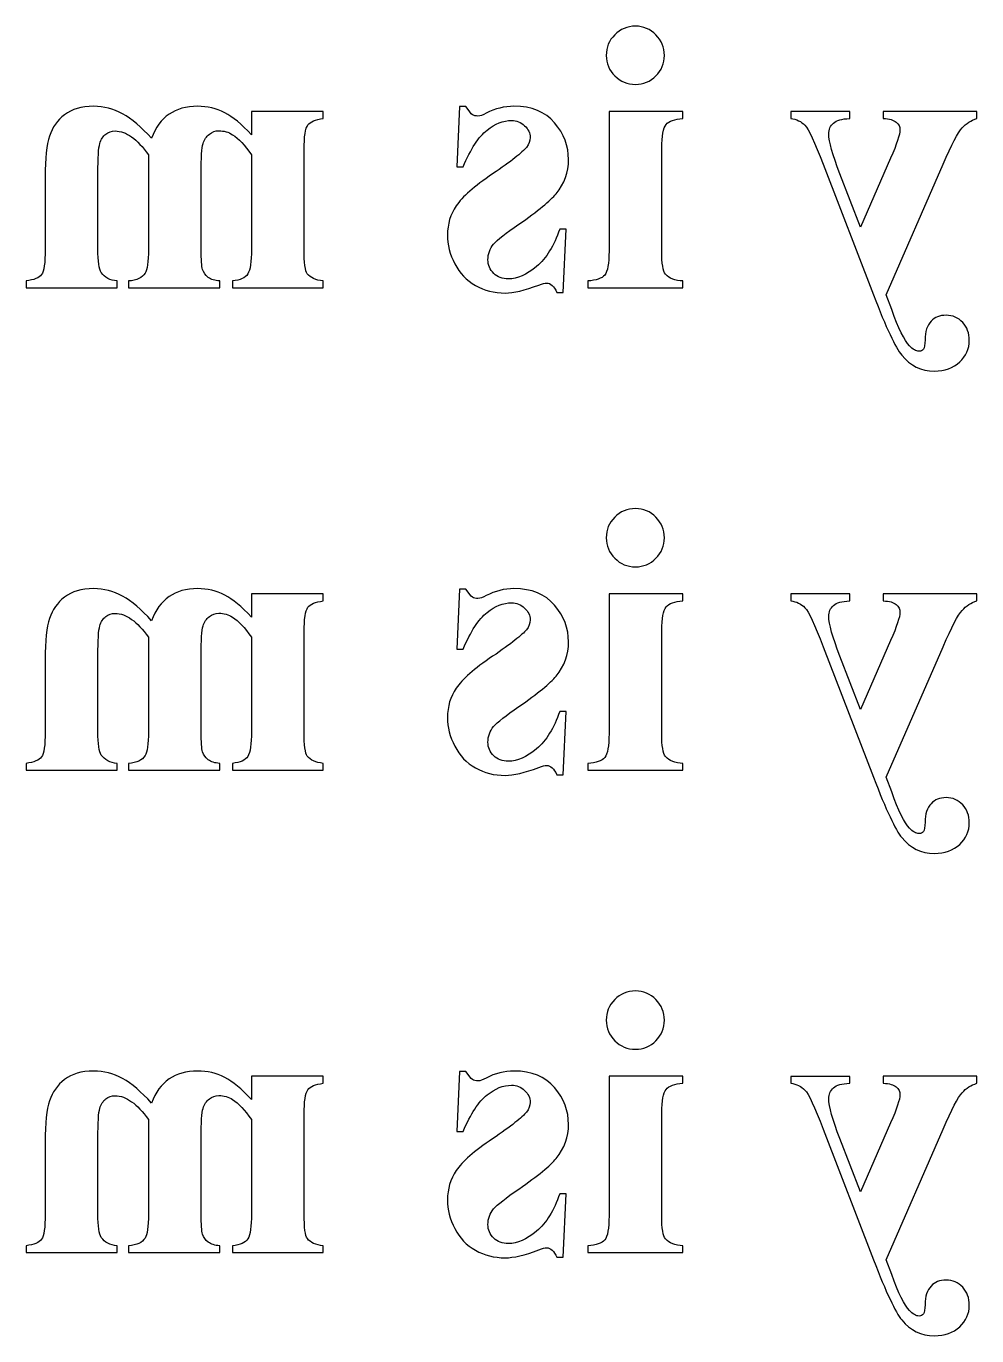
# Model space of a CAD drawing. Extents: x -0.4 to 83.8, y -41.6 to -6.3.
# Drawn here: x 41.58 to 62.45, y -35 to -6.26 of the extents above; entities that cross this region are included whole.
import ezdxf

# ---------------------------------------------------------------- set-up
doc = ezdxf.new("R2010")
doc.units = 0
doc.layers.add('Layer_1', color=7, linetype='CONTINUOUS')

msp = doc.modelspace()

# ---------------------------------------------------------------- linework, layer by layer
at = {"layer": 'Layer_1', "color": 4}
for p, q in [((54.950744, -6.264076), (54.950744, -6.264076)), ((51.089484, -8.029346), (51.027484, -9.348126)), ((51.229984, -8.029346), (51.089484, -8.029346)), ((48.096164, -8.136756), (46.521294, -8.136826)), ((46.521294, -8.136826), (46.521294, -8.645326)), ((48.096164, -8.289726), (48.096164, -8.136756)), ((54.371974, -8.136826), (54.371974, -11.200206)), ((55.992531, -8.136826), (54.371974, -8.136826)), ((55.992531, -8.289796), (55.992531, -8.136826)), ((59.655368, -8.136796), (58.36139, -8.136796)), ((58.36139, -8.136796), (58.36139, -8.289766)), ((59.655368, -8.289766), (59.655368, -8.136796)), ((62.445897, -8.136826), (60.391242, -8.136826)), ((60.391242, -8.136826), (60.391242, -8.289796)), ((62.445897, -8.289796), (62.445897, -8.136826)), ((44.259854, -9.083526), (44.259854, -11.158846)), ((46.521124, -9.083476), (46.521124, -11.158796)), ((47.678604, -11.158796), (47.678604, -8.975986)), ((55.529515, -11.200206), (55.529515, -8.942986)), ((60.552471, -9.157916), (59.891012, -10.671006)), ((51.027484, -9.348126), (51.168044, -9.348126)), ((59.072458, -9.294356), (60.176266, -12.159296)), ((60.457388, -12.159326), (61.70589, -9.294386)), ((41.994424, -9.575506), (41.994424, -11.158866)), ((43.151944, -11.158866), (43.151944, -9.496956)), ((45.417354, -11.158796), (45.417354, -9.496886)), ((59.891012, -10.671006), (59.440394, -9.501046)), ((53.429334, -10.716486), (53.288774, -10.716486)), ((53.363234, -12.105546), (53.429334, -10.716486)), ((41.576834, -11.853396), (41.576834, -12.002226)), ((41.576834, -12.002226), (43.573604, -12.002226)), ((43.573604, -12.002226), (43.573604, -11.853396)), ((43.825744, -11.853376), (43.825744, -12.002206)), ((43.825744, -12.002206), (45.826654, -12.002206)), ((45.826654, -12.002206), (45.826654, -11.853376)), ((46.103524, -11.853326), (46.103524, -12.002156)), ((46.103524, -12.002156), (48.096164, -12.002156)), ((48.096164, -12.002156), (48.096164, -11.853326)), ((53.904804, -11.853396), (53.904804, -12.002226)), ((53.904804, -12.002226), (55.992534, -12.002226)), ((55.992534, -12.002226), (55.992534, -11.853396)), ((53.226814, -12.105546), (53.363234, -12.105546)), ((60.577276, -12.481776), (60.457388, -12.159326)), ((54.950744, -16.847406), (54.950744, -16.847406)), ((51.089484, -18.612676), (51.027484, -19.931456)), ((51.229984, -18.612676), (51.089484, -18.612676)), ((46.521294, -18.720166), (46.521294, -19.228656)), ((48.096164, -18.720196), (46.521294, -18.720166)), ((48.096164, -18.873156), (48.096164, -18.720196)), ((54.371974, -18.720166), (54.371974, -21.783546)), ((55.992531, -18.720166), (54.371974, -18.720166)), ((55.992531, -18.873126), (55.992531, -18.720166)), ((59.655368, -18.720236), (58.36139, -18.720236)), ((58.36139, -18.720236), (58.36139, -18.873196)), ((59.655368, -18.873196), (59.655368, -18.720236)), ((62.445897, -18.720166), (60.391242, -18.720166)), ((60.391242, -18.720166), (60.391242, -18.873126)), ((62.445897, -18.873126), (62.445897, -18.720166)), ((55.529515, -21.783546), (55.529515, -19.526316)), ((44.259854, -19.666856), (44.259854, -21.742176)), ((46.521124, -19.666906), (46.521124, -21.742226)), ((47.678604, -21.742226), (47.678604, -19.559416)), ((60.552471, -19.741336), (59.891012, -21.254426)), ((43.151944, -21.742196), (43.151944, -20.080286)), ((45.417354, -21.742226), (45.417354, -20.080316)), ((51.027484, -19.931456), (51.168044, -19.931456)), ((59.072458, -19.877786), (60.176266, -22.742726)), ((59.891012, -21.254426), (59.440394, -20.084466)), ((60.457388, -22.742656), (61.70589, -19.877716)), ((41.994424, -20.158836), (41.994424, -21.742196)), ((53.429334, -21.299826), (53.288774, -21.299826)), ((53.363234, -22.688896), (53.429334, -21.299826)), ((41.576834, -22.436736), (41.576834, -22.585556)), ((41.576834, -22.585556), (43.573604, -22.585556)), ((43.573604, -22.585556), (43.573604, -22.436736)), ((43.825744, -22.436716), (43.825744, -22.585536)), ((43.825744, -22.585536), (45.826654, -22.585536)), ((45.826654, -22.585536), (45.826654, -22.436716)), ((46.103524, -22.436766), (46.103524, -22.585586)), ((46.103524, -22.585586), (48.096164, -22.585586)), ((48.096164, -22.585586), (48.096164, -22.436766)), ((53.226814, -22.688896), (53.363234, -22.688896)), ((53.904804, -22.436736), (53.904804, -22.585556)), ((53.904804, -22.585556), (55.992534, -22.585556)), ((55.992534, -22.585556), (55.992534, -22.436736)), ((60.577276, -23.065206), (60.457388, -22.742656)), ((54.950744, -27.430746), (54.950744, -27.430746)), ((46.521294, -29.303496), (46.521294, -29.811996)), ((48.096264, -29.303496), (46.521294, -29.303496)), ((48.096264, -29.456456), (48.096264, -29.303496)), ((51.089484, -29.196006), (51.027484, -30.514786)), ((51.229984, -29.196016), (51.089484, -29.196006)), ((54.371974, -29.303496), (54.371974, -32.366876)), ((55.992541, -29.303496), (54.371974, -29.303496)), ((55.992541, -29.456456), (55.992541, -29.303496)), ((59.655368, -29.303566), (58.36139, -29.303566)), ((58.36139, -29.303566), (58.36139, -29.456526)), ((59.655368, -29.456526), (59.655368, -29.303566)), ((62.445897, -29.303496), (60.391242, -29.303496)), ((60.391242, -29.303496), (60.391242, -29.456456)), ((62.445897, -29.456456), (62.445897, -29.303496)), ((47.678704, -32.325536), (47.678704, -30.142716)), ((55.529525, -32.366876), (55.529525, -30.109646)), ((44.259854, -30.250186), (44.259854, -32.325516)), ((46.521224, -30.250146), (46.521224, -32.325476)), ((60.552471, -30.324676), (59.891012, -31.837756)), ((41.994424, -30.742166), (41.994424, -32.325536)), ((43.151944, -32.325536), (43.151944, -30.663616)), ((45.417454, -32.325486), (45.417454, -30.663566)), ((51.027484, -30.514786), (51.168044, -30.514786)), ((59.072458, -30.461116), (60.176266, -33.326056)), ((59.891012, -31.837756), (59.440394, -30.667806)), ((60.457388, -33.325986), (61.70589, -30.461046)), ((53.429334, -31.883166), (53.288774, -31.883166)), ((53.363234, -33.272226), (53.429334, -31.883166)), ((41.576834, -33.020066), (41.576834, -33.168896)), ((43.573604, -33.168896), (43.573604, -33.020066)), ((43.825744, -33.020046), (43.825744, -33.168876)), ((45.826754, -33.168876), (45.826754, -33.020066)), ((46.103624, -33.020006), (46.103624, -33.168836)), ((48.096264, -33.168836), (48.096264, -33.020066)), ((53.904804, -33.020066), (53.904804, -33.168896)), ((55.992544, -33.168896), (55.992544, -33.020066)), ((41.576834, -33.168896), (43.573604, -33.168896)), ((43.825744, -33.168876), (45.826754, -33.168876)), ((46.103624, -33.168836), (48.096264, -33.168836)), ((53.226814, -33.272226), (53.363234, -33.272226)), ((53.904804, -33.168896), (55.992544, -33.168896)), ((60.577276, -33.648546), (60.457388, -33.325986))]:
    msp.add_line(p, q, dxfattribs=at)
for points in [[(54.950744, -6.264076), (54.771604, -6.264076), (54.620021, -6.327466), (54.495994, -6.454246)], [(55.401364, -6.454246), (55.277344, -6.327466), (55.127137, -6.264076), (54.950744, -6.264076)], [(54.495994, -6.454246), (54.371974, -6.578266), (54.309964, -6.728473), (54.309964, -6.904866)], [(55.5874, -6.904866), (55.5874, -6.728473), (55.525388, -6.578266), (55.401364, -6.454246)], [(54.309964, -6.904866), (54.309964, -7.081253), (54.373351, -7.231459), (54.500124, -7.355486)], [(55.401364, -7.355486), (55.525388, -7.231459), (55.5874, -7.081253), (55.5874, -6.904866)], [(54.500124, -7.355486), (54.624151, -7.479506), (54.774357, -7.541516), (54.950744, -7.541516)], [(54.950744, -7.541516), (55.127137, -7.541516), (55.277344, -7.479506), (55.401364, -7.355486)], [(43.056904, -8.021076), (42.789564, -8.021076), (42.577344, -8.083086), (42.420244, -8.207106)], [(43.693554, -8.186436), (43.489607, -8.076196), (43.277391, -8.021076), (43.056904, -8.021076)], [(45.338934, -8.021076), (45.090887, -8.021076), (44.882804, -8.078953), (44.714684, -8.194706)], [(45.934244, -8.161636), (45.752344, -8.067929), (45.553907, -8.021076), (45.338934, -8.021076)], [(51.374674, -8.207106), (51.344341, -8.185039), (51.296111, -8.125786), (51.229984, -8.029346)], [(52.284184, -8.021046), (52.074724, -8.021046), (51.872151, -8.072033), (51.676464, -8.174006)], [(53.177154, -8.384846), (52.970447, -8.142313), (52.672791, -8.021046), (52.284184, -8.021046)], [(42.420244, -8.207106), (42.260397, -8.328373), (42.150157, -8.484093), (42.089524, -8.674266)], [(44.326074, -8.723876), (44.105587, -8.475829), (43.894747, -8.296683), (43.693554, -8.186436)], [(44.714684, -8.194706), (44.546564, -8.310459), (44.417027, -8.486849), (44.326074, -8.723876)], [(46.521294, -8.645326), (46.309074, -8.413813), (46.113391, -8.252583), (45.934244, -8.161636)], [(47.761304, -8.430286), (47.813637, -8.358626), (47.925257, -8.311773), (48.096164, -8.289726)], [(51.494564, -8.236006), (51.444964, -8.236006), (51.405001, -8.226373), (51.374674, -8.207106)], [(51.676464, -8.174006), (51.602051, -8.215339), (51.541417, -8.236006), (51.494564, -8.236006)], [(51.693074, -8.546106), (51.872221, -8.402793), (52.051367, -8.331136), (52.230514, -8.331136)], [(52.230514, -8.331136), (52.343507, -8.331136), (52.439967, -8.369719), (52.519894, -8.446886)], [(55.624595, -8.422086), (55.687982, -8.344913), (55.810627, -8.300816), (55.992531, -8.289796)], [(58.36139, -8.289766), (58.488169, -8.303566), (58.591522, -8.353173), (58.671449, -8.438586)], [(59.299834, -8.388966), (59.365981, -8.328366), (59.484492, -8.295299), (59.655368, -8.289766)], [(60.391242, -8.289796), (60.52629, -8.295129), (60.621375, -8.321296), (60.676496, -8.368296)], [(62.123436, -8.496496), (62.211631, -8.397276), (62.319118, -8.328376), (62.445897, -8.289796)], [(43.325544, -8.632926), (43.383411, -8.586059), (43.452311, -8.562626), (43.532244, -8.562626)], [(43.532244, -8.562626), (43.650757, -8.562626), (43.770647, -8.606723), (43.891914, -8.694916)], [(45.599214, -8.632856), (45.662614, -8.583256), (45.731514, -8.558456), (45.805914, -8.558456)], [(45.805914, -8.558456), (45.916161, -8.558456), (46.016757, -8.587389), (46.107704, -8.645256)], [(47.678604, -8.975986), (47.678604, -8.683839), (47.706171, -8.501939), (47.761304, -8.430286)], [(51.168044, -9.348126), (51.336164, -8.956759), (51.511174, -8.689419), (51.693074, -8.546106)], [(52.519894, -8.446886), (52.599821, -8.521299), (52.639784, -8.608116), (52.639784, -8.707336)], [(53.483074, -9.190996), (53.483074, -8.893343), (53.381101, -8.624626), (53.177154, -8.384846)], [(55.529515, -8.942986), (55.529515, -8.670133), (55.561208, -8.496499), (55.624595, -8.422086)], [(58.671449, -8.438586), (58.751375, -8.521273), (58.885045, -8.806529), (59.072458, -9.294356)], [(59.196481, -8.632886), (59.196481, -8.530913), (59.230932, -8.449606), (59.299834, -8.388966)], [(60.759176, -8.537796), (60.759176, -8.642529), (60.690274, -8.849236), (60.552471, -9.157916)], [(60.676496, -8.368296), (60.731616, -8.415163), (60.759176, -8.471663), (60.759176, -8.537796)], [(61.70589, -9.294386), (61.893303, -8.861679), (62.032485, -8.595716), (62.123436, -8.496496)], [(42.089524, -8.674266), (42.026124, -8.861679), (41.994424, -9.162093), (41.994424, -9.575506)], [(43.151944, -9.496956), (43.151944, -9.152443), (43.165711, -8.933333), (43.193244, -8.839626)], [(43.193244, -8.839626), (43.220844, -8.745919), (43.264944, -8.677019), (43.325544, -8.632926)], [(43.891914, -8.694916), (44.013181, -8.780356), (44.135827, -8.909893), (44.259854, -9.083526)], [(45.417354, -9.496886), (45.417354, -9.146859), (45.431121, -8.927749), (45.458654, -8.839556)], [(45.458654, -8.839556), (45.486187, -8.751363), (45.533041, -8.682463), (45.599214, -8.632856)], [(46.107704, -8.645256), (46.237244, -8.730696), (46.375051, -8.876769), (46.521124, -9.083476)], [(52.639784, -8.707336), (52.639784, -8.781749), (52.612217, -8.853409), (52.557084, -8.922316)], [(59.440394, -9.501046), (59.277785, -9.084879), (59.196481, -8.795493), (59.196481, -8.632886)], [(52.557084, -8.922316), (52.468891, -9.035309), (52.222221, -9.229613), (51.817074, -9.505226)], [(53.210224, -9.939276), (53.392124, -9.713276), (53.483074, -9.463849), (53.483074, -9.190996)], [(51.817074, -9.505226), (51.411934, -9.778073), (51.145974, -10.010959), (51.019194, -10.203886)], [(52.391674, -10.608996), (52.813354, -10.316856), (53.086204, -10.093616), (53.210224, -9.939276)], [(51.019194, -10.203886), (50.889661, -10.394053), (50.824894, -10.607649), (50.824894, -10.844676)], [(51.837694, -11.047216), (51.920381, -10.950756), (52.105041, -10.804683), (52.391674, -10.608996)], [(50.824894, -10.844676), (50.824894, -11.059649), (50.878637, -11.270489), (50.986124, -11.477196)], [(53.288774, -10.716486), (53.164747, -11.080286), (52.995247, -11.353139), (52.780274, -11.535046)], [(41.994424, -11.158866), (41.994424, -11.456526), (41.968224, -11.641183), (41.915824, -11.712836)], [(43.226344, -11.671496), (43.176744, -11.597083), (43.151944, -11.426206), (43.151944, -11.158866)], [(44.259854, -11.158846), (44.259854, -11.437213), (44.236421, -11.612223), (44.189554, -11.683876)], [(45.450454, -11.601146), (45.428387, -11.532246), (45.417354, -11.384796), (45.417354, -11.158796)], [(46.521124, -11.158796), (46.521124, -11.431649), (46.494924, -11.612173), (46.442524, -11.700366)], [(47.748904, -11.696236), (47.702037, -11.635636), (47.678604, -11.456489), (47.678604, -11.158796)], [(51.713674, -11.390346), (51.713674, -11.258053), (51.755014, -11.143676), (51.837694, -11.047216)], [(54.371974, -11.200206), (54.371974, -11.473059), (54.340274, -11.648069), (54.276874, -11.725236)], [(55.612195, -11.704566), (55.557075, -11.641166), (55.529515, -11.473046), (55.529515, -11.200206)], [(50.986124, -11.477196), (51.093611, -11.683903), (51.245194, -11.842376), (51.440874, -11.952616)], [(51.841834, -11.688006), (51.756394, -11.605319), (51.713674, -11.506099), (51.713674, -11.390346)], [(41.915824, -11.712836), (41.860691, -11.784496), (41.747694, -11.831349), (41.576834, -11.853396)], [(43.573604, -11.853396), (43.416511, -11.839596), (43.300757, -11.778963), (43.226344, -11.671496)], [(44.189554, -11.683876), (44.126154, -11.785856), (44.004884, -11.842356), (43.825744, -11.853376)], [(45.574474, -11.774776), (45.511074, -11.725176), (45.469734, -11.667299), (45.450454, -11.601146)], [(45.826654, -11.853376), (45.719167, -11.848043), (45.635107, -11.821843), (45.574474, -11.774776)], [(46.442524, -11.700366), (46.387391, -11.785806), (46.274391, -11.836793), (46.103524, -11.853326)], [(48.096164, -11.853326), (47.933557, -11.836793), (47.817804, -11.784429), (47.748904, -11.696236)], [(52.164294, -11.807896), (52.032001, -11.807896), (51.924514, -11.767933), (51.841834, -11.688006)], [(52.780274, -11.535046), (52.562547, -11.716946), (52.357221, -11.807896), (52.164294, -11.807896)], [(54.276874, -11.725236), (54.213474, -11.799656), (54.089451, -11.842376), (53.904804, -11.853396)], [(55.992534, -11.853396), (55.821657, -11.848063), (55.694878, -11.798453), (55.612195, -11.704566)], [(51.440874, -11.952616), (51.636554, -12.062863), (51.852907, -12.117986), (52.089934, -12.117986)], [(52.089934, -12.117986), (52.274587, -12.117986), (52.521254, -12.060106), (52.829934, -11.944346)], [(52.829934, -11.944346), (52.912621, -11.914013), (52.969121, -11.898846), (52.999434, -11.898846)], [(52.999434, -11.898846), (53.090387, -11.898846), (53.166181, -11.967746), (53.226814, -12.105546)], [(60.176266, -12.159296), (60.45463, -12.875876), (60.661336, -13.316846), (60.796383, -13.482206)], [(60.965883, -13.275526), (60.85564, -13.159766), (60.726104, -12.895183), (60.577276, -12.481776)], [(61.772034, -12.605776), (61.634231, -12.605776), (61.523988, -12.649873), (61.441305, -12.738066)], [(62.135836, -12.762876), (62.036617, -12.658143), (61.91535, -12.605776), (61.772034, -12.605776)], [(61.441305, -12.738066), (61.355867, -12.826259), (61.31177, -12.962686), (61.309013, -13.147346)], [(62.28053, -13.159746), (62.28053, -12.999893), (62.232299, -12.867603), (62.135836, -12.762876)], [(61.309013, -13.147346), (61.30628, -13.252079), (61.293876, -13.319603), (61.271803, -13.349916)], [(62.069691, -13.631036), (62.21025, -13.501503), (62.28053, -13.344406), (62.28053, -13.159746)], [(60.796383, -13.482206), (60.986552, -13.713719), (61.224953, -13.829476), (61.511585, -13.829476)], [(61.176723, -13.395416), (61.110576, -13.395416), (61.040296, -13.355453), (60.965883, -13.275526)], [(61.271803, -13.349916), (61.249756, -13.380249), (61.218063, -13.395416), (61.176723, -13.395416)], [(61.511585, -13.829476), (61.74034, -13.829476), (61.926375, -13.763329), (62.069691, -13.631036)], [(54.950744, -16.847406), (54.771604, -16.847406), (54.620021, -16.910796), (54.495994, -17.037576)], [(55.401364, -17.037576), (55.277344, -16.910796), (55.127137, -16.847406), (54.950744, -16.847406)], [(54.495994, -17.037576), (54.371974, -17.161603), (54.309964, -17.311809), (54.309964, -17.488196)], [(55.5874, -17.488196), (55.5874, -17.311809), (55.525388, -17.161603), (55.401364, -17.037576)], [(54.309964, -17.488196), (54.309964, -17.664583), (54.373351, -17.814789), (54.500124, -17.938816)], [(55.401364, -17.938816), (55.525388, -17.814789), (55.5874, -17.664583), (55.5874, -17.488196)], [(54.500124, -17.938816), (54.624151, -18.062836), (54.774357, -18.124846), (54.950744, -18.124846)], [(54.950744, -18.124846), (55.127137, -18.124846), (55.277344, -18.062836), (55.401364, -17.938816)], [(43.056904, -18.604406), (42.789564, -18.604406), (42.577344, -18.666419), (42.420244, -18.790446)], [(43.693554, -18.769776), (43.489607, -18.659529), (43.277391, -18.604406), (43.056904, -18.604406)], [(45.338934, -18.604406), (45.090887, -18.604406), (44.882804, -18.662283), (44.714684, -18.778036)], [(45.934244, -18.744966), (45.752344, -18.651259), (45.553907, -18.604406), (45.338934, -18.604406)], [(51.374674, -18.790446), (51.344341, -18.768379), (51.296111, -18.709123), (51.229984, -18.612676)], [(52.284184, -18.604386), (52.074724, -18.604386), (51.872151, -18.655373), (51.676464, -18.757346)], [(53.177154, -18.968186), (52.970447, -18.725653), (52.672791, -18.604386), (52.284184, -18.604386)], [(42.420244, -18.790446), (42.260397, -18.911713), (42.150157, -19.067429), (42.089524, -19.257596)], [(44.326074, -19.307206), (44.105587, -19.059159), (43.894747, -18.880016), (43.693554, -18.769776)], [(44.714684, -18.778036), (44.546564, -18.893796), (44.417027, -19.070186), (44.326074, -19.307206)], [(46.521294, -19.228656), (46.309074, -18.997149), (46.113391, -18.835919), (45.934244, -18.744966)], [(47.761304, -19.013716), (47.813637, -18.942056), (47.925257, -18.895203), (48.096164, -18.873156)], [(51.494564, -18.819346), (51.444964, -18.819346), (51.405001, -18.809713), (51.374674, -18.790446)], [(51.676464, -18.757346), (51.602051, -18.798679), (51.541417, -18.819346), (51.494564, -18.819346)], [(51.693074, -19.129436), (51.872221, -18.986123), (52.051367, -18.914466), (52.230514, -18.914466)], [(52.230514, -18.914466), (52.343507, -18.914466), (52.439967, -18.953049), (52.519894, -19.030216)], [(55.624595, -19.005416), (55.687982, -18.928249), (55.810627, -18.884153), (55.992531, -18.873126)], [(58.36139, -18.873196), (58.488169, -18.886996), (58.591522, -18.936606), (58.671449, -19.022026)], [(59.299834, -18.972396), (59.365981, -18.911729), (59.484492, -18.878663), (59.655368, -18.873196)], [(60.391242, -18.873126), (60.52629, -18.878459), (60.621375, -18.904659), (60.676496, -18.951726)], [(60.676496, -18.951726), (60.731616, -18.998593), (60.759176, -19.055093), (60.759176, -19.121226)], [(62.123436, -19.079826), (62.211631, -18.980613), (62.319118, -18.911713), (62.445897, -18.873126)], [(43.193244, -19.422966), (43.220844, -19.329259), (43.264944, -19.260356), (43.325544, -19.216256)], [(43.325544, -19.216256), (43.383411, -19.169389), (43.452311, -19.145956), (43.532244, -19.145956)], [(43.532244, -19.145956), (43.650757, -19.145956), (43.770647, -19.190053), (43.891914, -19.278246)], [(45.458654, -19.422996), (45.486187, -19.334796), (45.533041, -19.265893), (45.599214, -19.216286)], [(45.599214, -19.216286), (45.662614, -19.166686), (45.731514, -19.141886), (45.805914, -19.141886)], [(45.805914, -19.141886), (45.916161, -19.141886), (46.016757, -19.170819), (46.107704, -19.228686)], [(46.107704, -19.228686), (46.237244, -19.314126), (46.375051, -19.460199), (46.521124, -19.666906)], [(47.678604, -19.559416), (47.678604, -19.267276), (47.706171, -19.085376), (47.761304, -19.013716)], [(51.168044, -19.931456), (51.336164, -19.540096), (51.511174, -19.272756), (51.693074, -19.129436)], [(52.519894, -19.030216), (52.599821, -19.104636), (52.639784, -19.191453), (52.639784, -19.290666)], [(53.483074, -19.774346), (53.483074, -19.476686), (53.381101, -19.207966), (53.177154, -18.968186)], [(55.529515, -19.526316), (55.529515, -19.253463), (55.561208, -19.079829), (55.624595, -19.005416)], [(58.671449, -19.022026), (58.751375, -19.104706), (58.885045, -19.389959), (59.072458, -19.877786)], [(59.196481, -19.216306), (59.196481, -19.114333), (59.230932, -19.033029), (59.299834, -18.972396)], [(59.440394, -20.084466), (59.277785, -19.668299), (59.196481, -19.378913), (59.196481, -19.216306)], [(60.759176, -19.121226), (60.759176, -19.225953), (60.690274, -19.432656), (60.552471, -19.741336)], [(61.70589, -19.877716), (61.893303, -19.445009), (62.032485, -19.179046), (62.123436, -19.079826)], [(42.089524, -19.257596), (42.026124, -19.445009), (41.994424, -19.745423), (41.994424, -20.158836)], [(43.151944, -20.080286), (43.151944, -19.735779), (43.165711, -19.516673), (43.193244, -19.422966)], [(43.891914, -19.278246), (44.013181, -19.363686), (44.135827, -19.493223), (44.259854, -19.666856)], [(45.417354, -20.080316), (45.417354, -19.730296), (45.431121, -19.511189), (45.458654, -19.422996)], [(52.557084, -19.505646), (52.468891, -19.618646), (52.222221, -19.812949), (51.817074, -20.088556)], [(52.639784, -19.290666), (52.639784, -19.365086), (52.612217, -19.436746), (52.557084, -19.505646)], [(53.210224, -20.522616), (53.392124, -20.296616), (53.483074, -20.047193), (53.483074, -19.774346)], [(51.817074, -20.088556), (51.411934, -20.361409), (51.145974, -20.594296), (51.019194, -20.787216)], [(52.391674, -21.192346), (52.813354, -20.900199), (53.086204, -20.676956), (53.210224, -20.522616)], [(51.019194, -20.787216), (50.889661, -20.977389), (50.824894, -21.190986), (50.824894, -21.428006)], [(51.837694, -21.630556), (51.920381, -21.534096), (52.105041, -21.388026), (52.391674, -21.192346)], [(50.824894, -21.428006), (50.824894, -21.642979), (50.878637, -21.853819), (50.986124, -22.060526)], [(53.288774, -21.299826), (53.164747, -21.663633), (52.995247, -21.936486), (52.780274, -22.118386)], [(41.994424, -21.742196), (41.994424, -22.039856), (41.968224, -22.224516), (41.915824, -22.296176)], [(43.226344, -22.254826), (43.176744, -22.180413), (43.151944, -22.009536), (43.151944, -21.742196)], [(44.259854, -21.742176), (44.259854, -22.020543), (44.236421, -22.195556), (44.189554, -22.267216)], [(45.450454, -22.184576), (45.428387, -22.115676), (45.417354, -21.968226), (45.417354, -21.742226)], [(46.521124, -21.742226), (46.521124, -22.015079), (46.494924, -22.195603), (46.442524, -22.283796)], [(47.748904, -22.279666), (47.702037, -22.219066), (47.678604, -22.039919), (47.678604, -21.742226)], [(51.713674, -21.973686), (51.713674, -21.841399), (51.755014, -21.727023), (51.837694, -21.630556)], [(54.371974, -21.783546), (54.371974, -22.056393), (54.340274, -22.231403), (54.276874, -22.308576)], [(55.612195, -22.287906), (55.557075, -22.224506), (55.529515, -22.056386), (55.529515, -21.783546)], [(50.986124, -22.060526), (51.093611, -22.267233), (51.245194, -22.425706), (51.440874, -22.535946)], [(51.841834, -22.271346), (51.756394, -22.188666), (51.713674, -22.089446), (51.713674, -21.973686)], [(52.780274, -22.118386), (52.562547, -22.300286), (52.357221, -22.391236), (52.164294, -22.391236)], [(41.915824, -22.296176), (41.860691, -22.367829), (41.747694, -22.414683), (41.576834, -22.436736)], [(43.573604, -22.436736), (43.416511, -22.422936), (43.300757, -22.362299), (43.226344, -22.254826)], [(44.189554, -22.267216), (44.126154, -22.369189), (44.004884, -22.425689), (43.825744, -22.436716)], [(45.574474, -22.358216), (45.511074, -22.308616), (45.469734, -22.250736), (45.450454, -22.184576)], [(45.826654, -22.436716), (45.719167, -22.431383), (45.635107, -22.405216), (45.574474, -22.358216)], [(46.442524, -22.283796), (46.387391, -22.369236), (46.274391, -22.420226), (46.103524, -22.436766)], [(48.096164, -22.436766), (47.933557, -22.420233), (47.817804, -22.367866), (47.748904, -22.279666)], [(52.164294, -22.391236), (52.032001, -22.391236), (51.924514, -22.351273), (51.841834, -22.271346)], [(54.276874, -22.308576), (54.213474, -22.382989), (54.089451, -22.425709), (53.904804, -22.436736)], [(55.992534, -22.436736), (55.821657, -22.431403), (55.694878, -22.381793), (55.612195, -22.287906)], [(51.440874, -22.535946), (51.636554, -22.646193), (51.852907, -22.701316), (52.089934, -22.701316)], [(52.089934, -22.701316), (52.274587, -22.701316), (52.521254, -22.643439), (52.829934, -22.527686)], [(52.829934, -22.527686), (52.912621, -22.497353), (52.969121, -22.482186), (52.999434, -22.482186)], [(52.999434, -22.482186), (53.090387, -22.482186), (53.166181, -22.551089), (53.226814, -22.688896)], [(60.176266, -22.742726), (60.45463, -23.459306), (60.661336, -23.900279), (60.796383, -24.065646)], [(60.965883, -23.858956), (60.85564, -23.743203), (60.726104, -23.478619), (60.577276, -23.065206)], [(61.772034, -23.189206), (61.634231, -23.189206), (61.523988, -23.233306), (61.441305, -23.321506)], [(62.135836, -23.346306), (62.036617, -23.241573), (61.91535, -23.189206), (61.772034, -23.189206)], [(61.441305, -23.321506), (61.355867, -23.409699), (61.31177, -23.546123), (61.309013, -23.730776)], [(62.28053, -23.743186), (62.28053, -23.583333), (62.232299, -23.451039), (62.135836, -23.346306)], [(61.309013, -23.730776), (61.30628, -23.835509), (61.293876, -23.903033), (61.271803, -23.933346)], [(62.069691, -24.214466), (62.21025, -24.084933), (62.28053, -23.927839), (62.28053, -23.743186)], [(60.796383, -24.065646), (60.986552, -24.297153), (61.224953, -24.412906), (61.511585, -24.412906)], [(61.176723, -23.978846), (61.110576, -23.978846), (61.040296, -23.938883), (60.965883, -23.858956)], [(61.271803, -23.933346), (61.249756, -23.963679), (61.218063, -23.978846), (61.176723, -23.978846)], [(61.511585, -24.412906), (61.74034, -24.412906), (61.926375, -24.346759), (62.069691, -24.214466)], [(54.950744, -27.430746), (54.771604, -27.430746), (54.620021, -27.494133), (54.495994, -27.620906)], [(55.401364, -27.620906), (55.277344, -27.494133), (55.127137, -27.430746), (54.950744, -27.430746)], [(54.495994, -27.620906), (54.371974, -27.744933), (54.309964, -27.895139), (54.309964, -28.071526)], [(55.5874, -28.071526), (55.5874, -27.895139), (55.525388, -27.744933), (55.401364, -27.620906)], [(54.309964, -28.071526), (54.309964, -28.247919), (54.373351, -28.398126), (54.500124, -28.522146)], [(55.401364, -28.522146), (55.525388, -28.398126), (55.5874, -28.247919), (55.5874, -28.071526)], [(54.500124, -28.522146), (54.624151, -28.646173), (54.774357, -28.708186), (54.950744, -28.708186)], [(54.950744, -28.708186), (55.127137, -28.708186), (55.277344, -28.646173), (55.401364, -28.522146)], [(43.056904, -29.187736), (42.789564, -29.187736), (42.577344, -29.249749), (42.420244, -29.373776)], [(43.693554, -29.353106), (43.489607, -29.242859), (43.277391, -29.187736), (43.056904, -29.187736)], [(45.338934, -29.187736), (45.090887, -29.187736), (44.882804, -29.245616), (44.714684, -29.361376)], [(45.934244, -29.328296), (45.752344, -29.234589), (45.553907, -29.187736), (45.338934, -29.187736)], [(51.374674, -29.373786), (51.344341, -29.351719), (51.296111, -29.292463), (51.229984, -29.196016)], [(52.284184, -29.187716), (52.074724, -29.187716), (51.872151, -29.238706), (51.676464, -29.340686)], [(53.177154, -29.551526), (52.970447, -29.308986), (52.672791, -29.187716), (52.284184, -29.187716)], [(42.420244, -29.373776), (42.260397, -29.495043), (42.150157, -29.650759), (42.089524, -29.840926)], [(44.326074, -29.890536), (44.105587, -29.642489), (43.894747, -29.463346), (43.693554, -29.353106)], [(44.714684, -29.361376), (44.546564, -29.477129), (44.417027, -29.653516), (44.326074, -29.890536)], [(46.521294, -29.811996), (46.309074, -29.580483), (46.113391, -29.419249), (45.934244, -29.328296)], [(47.761404, -29.597016), (47.813737, -29.525356), (47.925357, -29.478503), (48.096264, -29.456456)], [(51.494564, -29.402686), (51.444964, -29.402686), (51.405001, -29.393053), (51.374674, -29.373786)], [(51.676464, -29.340686), (51.602051, -29.382019), (51.541417, -29.402686), (51.494564, -29.402686)], [(51.693074, -29.712776), (51.872221, -29.569456), (52.051367, -29.497796), (52.230514, -29.497796)], [(52.230514, -29.497796), (52.343507, -29.497796), (52.439967, -29.536383), (52.519894, -29.613556)], [(53.483074, -30.357676), (53.483074, -30.060016), (53.381101, -29.791299), (53.177154, -29.551526)], [(55.529525, -30.109646), (55.529525, -29.836793), (55.561218, -29.663159), (55.624605, -29.588746)], [(55.624605, -29.588746), (55.687992, -29.511579), (55.810637, -29.467483), (55.992541, -29.456456)], [(58.36139, -29.456526), (58.488169, -29.470326), (58.591522, -29.519936), (58.671449, -29.605356)], [(59.196481, -29.799636), (59.196481, -29.697663), (59.230932, -29.616359), (59.299834, -29.555726)], [(59.299834, -29.555726), (59.365981, -29.495126), (59.484492, -29.462059), (59.655368, -29.456526)], [(60.391242, -29.456456), (60.52629, -29.461789), (60.621375, -29.487989), (60.676496, -29.535056)], [(60.676496, -29.535056), (60.731616, -29.581923), (60.759176, -29.638423), (60.759176, -29.704556)], [(62.123436, -29.663166), (62.211631, -29.563946), (62.319118, -29.495043), (62.445897, -29.456456)], [(42.089524, -29.840926), (42.026124, -30.028339), (41.994424, -30.328753), (41.994424, -30.742166)], [(43.193244, -30.006296), (43.220844, -29.912589), (43.264944, -29.843686), (43.325544, -29.799586)], [(43.325544, -29.799586), (43.383411, -29.752719), (43.452311, -29.729286), (43.532244, -29.729286)], [(43.532244, -29.729286), (43.650757, -29.729286), (43.770647, -29.773383), (43.891914, -29.861576)], [(43.891914, -29.861576), (44.013181, -29.947016), (44.135827, -30.076553), (44.259854, -30.250186)], [(45.458754, -30.006246), (45.486287, -29.918053), (45.533141, -29.849149), (45.599314, -29.799536)], [(45.599314, -29.799536), (45.662714, -29.749936), (45.731614, -29.725136), (45.806014, -29.725136)], [(45.806014, -29.725136), (45.916261, -29.725136), (46.016857, -29.754069), (46.107804, -29.811936)], [(46.107804, -29.811936), (46.237344, -29.897369), (46.375151, -30.043439), (46.521224, -30.250146)], [(47.678704, -30.142716), (47.678704, -29.850576), (47.706271, -29.668676), (47.761404, -29.597016)], [(51.168044, -30.514786), (51.336164, -30.123426), (51.511174, -29.856089), (51.693074, -29.712776)], [(52.519894, -29.613556), (52.599821, -29.687969), (52.639784, -29.774786), (52.639784, -29.874006)], [(52.639784, -29.874006), (52.639784, -29.948419), (52.612217, -30.020076), (52.557084, -30.088976)], [(58.671449, -29.605356), (58.751375, -29.688036), (58.885045, -29.973289), (59.072458, -30.461116)], [(59.440394, -30.667806), (59.277785, -30.251639), (59.196481, -29.962249), (59.196481, -29.799636)], [(60.759176, -29.704556), (60.759176, -29.809283), (60.690274, -30.015989), (60.552471, -30.324676)], [(61.70589, -30.461046), (61.893303, -30.028346), (62.032485, -29.762386), (62.123436, -29.663166)], [(43.151944, -30.663616), (43.151944, -30.319109), (43.165711, -30.100003), (43.193244, -30.006296)], [(45.417454, -30.663566), (45.417454, -30.313546), (45.431221, -30.094439), (45.458754, -30.006246)], [(52.557084, -30.088976), (52.468891, -30.201976), (52.222221, -30.396279), (51.817074, -30.671886)], [(53.210224, -31.105946), (53.392124, -30.879953), (53.483074, -30.630529), (53.483074, -30.357676)], [(51.817074, -30.671886), (51.411934, -30.944739), (51.145974, -31.177629), (51.019194, -31.370556)], [(52.391674, -31.775676), (52.813354, -31.483529), (53.086204, -31.260286), (53.210224, -31.105946)], [(51.019194, -31.370556), (50.889661, -31.560723), (50.824894, -31.774316), (50.824894, -32.011336)], [(51.837694, -32.213896), (51.920381, -32.117429), (52.105041, -31.971356), (52.391674, -31.775676)], [(53.288774, -31.883166), (53.164747, -32.246966), (52.995247, -32.519816), (52.780274, -32.701716)], [(50.824894, -32.011336), (50.824894, -32.226309), (50.878637, -32.437149), (50.986124, -32.643856)], [(41.994424, -32.325536), (41.994424, -32.623189), (41.968224, -32.807846), (41.915824, -32.879506)], [(43.226344, -32.838166), (43.176744, -32.763753), (43.151944, -32.592876), (43.151944, -32.325536)], [(44.259854, -32.325516), (44.259854, -32.603876), (44.236421, -32.778886), (44.189554, -32.850546)], [(45.450554, -32.767836), (45.428487, -32.698929), (45.417454, -32.551479), (45.417454, -32.325486)], [(46.521224, -32.325476), (46.521224, -32.598323), (46.495024, -32.778846), (46.442624, -32.867046)], [(47.749004, -32.862966), (47.702137, -32.802366), (47.678704, -32.623223), (47.678704, -32.325536)], [(51.713674, -32.557026), (51.713674, -32.424733), (51.755014, -32.310356), (51.837694, -32.213896)], [(54.371974, -32.366876), (54.371974, -32.639729), (54.340274, -32.814739), (54.276874, -32.891906)], [(55.612205, -32.871236), (55.557085, -32.807836), (55.529525, -32.639716), (55.529525, -32.366876)], [(50.986124, -32.643856), (51.093611, -32.850563), (51.245194, -33.009039), (51.440874, -33.119286)], [(51.841834, -32.854676), (51.756394, -32.771996), (51.713674, -32.672779), (51.713674, -32.557026)], [(52.780274, -32.701716), (52.562547, -32.883616), (52.357221, -32.974566), (52.164294, -32.974566)], [(41.915824, -32.879506), (41.860691, -32.951166), (41.747694, -32.998019), (41.576834, -33.020066)], [(43.573604, -33.020066), (43.416511, -33.006266), (43.300757, -32.945633), (43.226344, -32.838166)], [(44.189554, -32.850546), (44.126154, -32.952519), (44.004884, -33.009019), (43.825744, -33.020046)], [(45.574574, -32.941466), (45.511174, -32.891866), (45.469834, -32.833989), (45.450554, -32.767836)], [(45.826754, -33.020066), (45.719267, -33.014733), (45.635207, -32.988533), (45.574574, -32.941466)], [(46.442624, -32.867046), (46.387491, -32.952479), (46.274491, -33.003466), (46.103624, -33.020006)], [(48.096264, -33.020066), (47.933657, -33.003533), (47.817904, -32.951166), (47.749004, -32.862966)], [(52.164294, -32.974566), (52.032001, -32.974566), (51.924514, -32.934603), (51.841834, -32.854676)], [(54.276874, -32.891906), (54.213474, -32.966319), (54.089451, -33.009039), (53.904804, -33.020066)], [(55.992544, -33.020066), (55.821667, -33.014733), (55.694888, -32.965123), (55.612205, -32.871236)], [(51.440874, -33.119286), (51.636554, -33.229526), (51.852907, -33.284646), (52.089934, -33.284646)], [(52.089934, -33.284646), (52.274587, -33.284646), (52.521254, -33.226769), (52.829934, -33.111016)], [(52.829934, -33.111016), (52.912621, -33.080683), (52.969121, -33.065516), (52.999434, -33.065516)], [(52.999434, -33.065516), (53.090387, -33.065516), (53.166181, -33.134419), (53.226814, -33.272226)], [(60.176266, -33.326056), (60.45463, -34.042636), (60.661336, -34.483609), (60.796383, -34.648976)], [(60.965883, -34.442296), (60.85564, -34.326543), (60.726104, -34.061959), (60.577276, -33.648546)], [(61.772034, -33.772546), (61.634231, -33.772546), (61.523988, -33.816643), (61.441305, -33.904836)], [(62.135836, -33.929636), (62.036617, -33.824909), (61.91535, -33.772546), (61.772034, -33.772546)], [(61.441305, -33.904836), (61.355867, -33.993029), (61.31177, -34.129456), (61.309013, -34.314116)], [(62.28053, -34.326516), (62.28053, -34.166663), (62.232299, -34.034369), (62.135836, -33.929636)], [(61.176723, -34.562186), (61.110576, -34.562186), (61.040296, -34.522223), (60.965883, -34.442296)], [(61.309013, -34.314116), (61.30628, -34.418843), (61.293876, -34.486366), (61.271803, -34.516686)], [(62.069691, -34.797806), (62.21025, -34.668266), (62.28053, -34.511169), (62.28053, -34.326516)], [(60.796383, -34.648976), (60.986552, -34.880483), (61.224953, -34.996236), (61.511585, -34.996236)], [(61.271803, -34.516686), (61.249756, -34.547019), (61.218063, -34.562186), (61.176723, -34.562186)], [(61.511585, -34.996236), (61.74034, -34.996236), (61.926375, -34.930093), (62.069691, -34.797806)]]:
    msp.add_open_spline(points, degree=3, dxfattribs=at)

doc.saveas('drawing.dxf')
